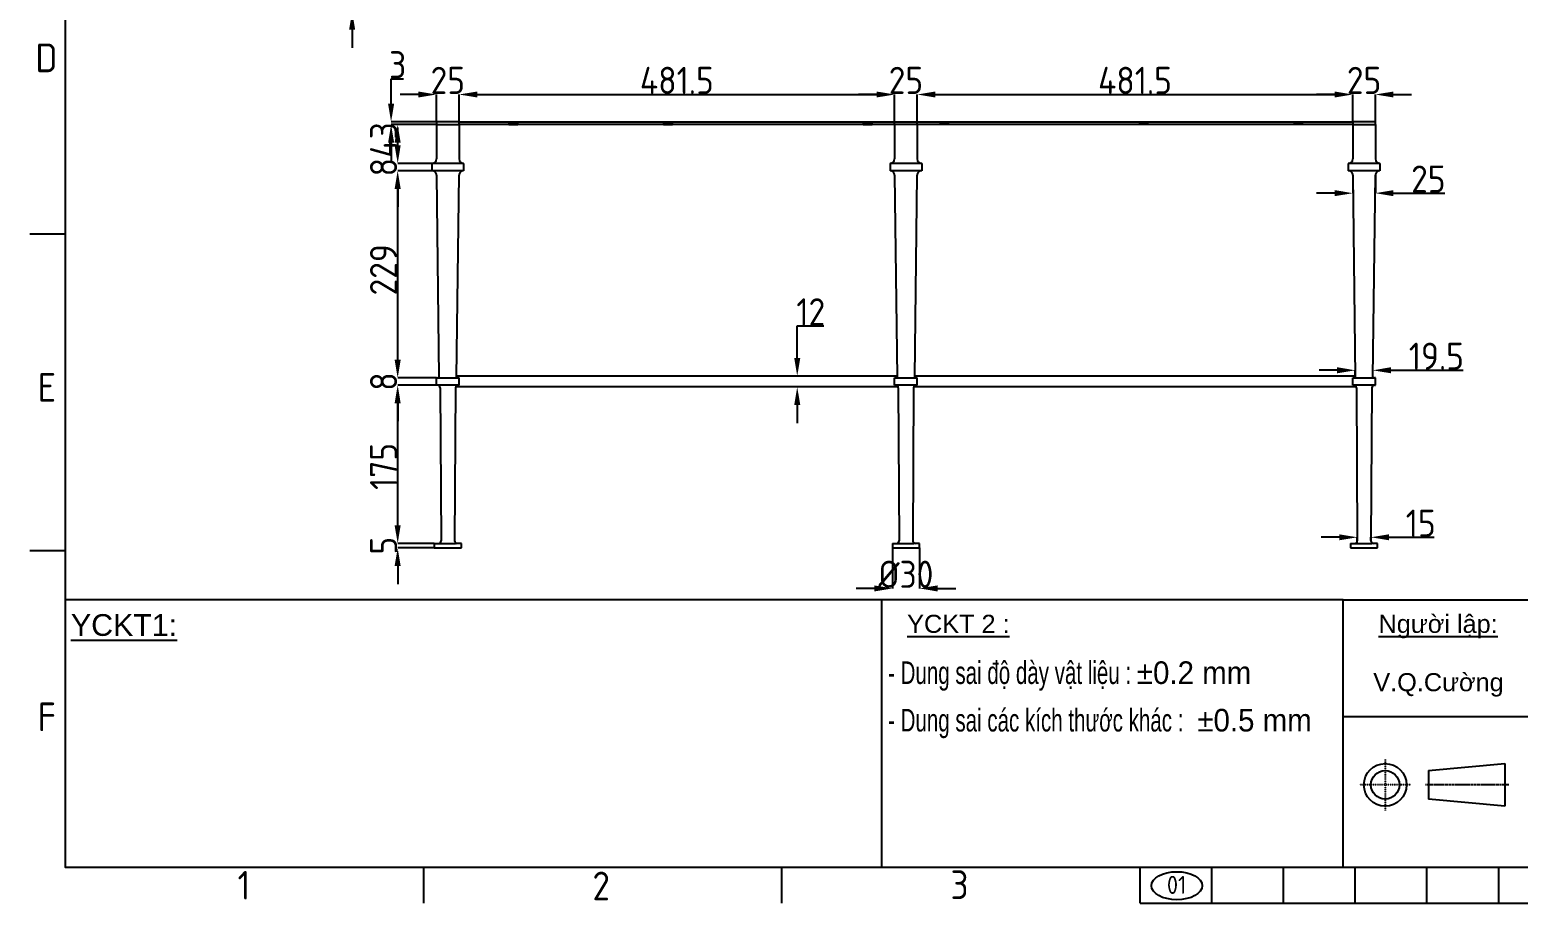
# Model space of a CAD drawing. Header units: millimetres. Extents: x -205945 to -46279, y 28253 to 108078.
# Drawn here: x -125992 to -124346, y 42568 to 43534 of the extents above; entities that cross this region are included whole.
import ezdxf

# ---------------------------------------------------------------- set-up
doc = ezdxf.new("R2010")
doc.units = ezdxf.units.MM
doc.header["$PDMODE"] = 2
for name, pattern in [('CENTER', [2, 1.25, -0.25, 0.25, -0.25]), ('CENTERX2', [4, 2.5, -0.5, 0.5, -0.5]), ('CONTPVMNIL', [0])]:
    doc.linetypes.add(name, pattern=pattern)
doc.layers.get('0').update_dxf_attribs({"linetype": 'CONTPVMNIL'})
doc.layers.get('DEFPOINTS').update_dxf_attribs({"color": 6})
for name, color, linetype in [('CENTER', 1, 'CENTERX2'), ('FRAME050', 6, 'Continuous'), ('MAIN', 7, 'Continuous')]:
    doc.layers.add(name, color=color, linetype=linetype)
doc.styles.add('ISOCP', font='isocp')
doc.styles.add('SLDTEXTSTYLE3', font='TXT', dxfattribs={"width": 0.65, "bigfont": 'bigfont'})
doc.styles.get("Standard").update_dxf_attribs({"font": 'isocp.shx'})
doc.dimstyles.new('Dim20$0', dxfattribs={"dimtxt": 20, "dimasz": 10, "dimexe": 0, "dimexo": 0, "dimgap": 0.6, "dimtad": 1, "dimtoh": 1, "dimdsep": 46, "dimtxsty": 'ISOCP', "dimcen": 0, "dimclrd": 3, "dimclre": 3, "dimclrt": 7, "dimadec": 3, "dimazin": 2, "dimtp": 0.05, "dimtm": 0.05, "dimtfac": 0.7, "dimtofl": 0, "dimtmove": 0, "dimatfit": 3, "dimfxl": 0, "dimtolj": 1, "dimarcsym": 0})

# ---------------------------------------------------------------- blocks, each defined once
blk = doc.blocks.new('*D43')
at = {"color": 3, "lineweight": -2, "ltscale": 50, "transparency": 16777216}
for p, q in [((-125635.3, 43598.8), (-125635.3, 43618.8)), ((-125023.1, 43578.8), (-125635.3, 43578.8)), ((-125023.1, 43553.8), (-125635.3, 43553.8)), ((-125635.3, 43533.8), (-125635.3, 43513.8))]:
    blk.add_line(p, q, dxfattribs=at)
at = {"color": 3, "ltscale": 50, "transparency": 16777216}
for points in [[(-125638.7, 43598.8), (-125632, 43598.8), (-125635.3, 43578.8)], [(-125638.7, 43533.8), (-125632, 43533.8), (-125635.3, 43553.8)]]:
    blk.add_solid(points, dxfattribs=at)
at = {"layer": 'DEFPOINTS', "color": 0, "ltscale": 50, "transparency": 16777216}
for p in [(-125023.1, 43578.8, 0), (-125635.3, 43553.8), (-125023.1, 43553.8, 0)]:
    blk.add_point(p, dxfattribs=at)
at = {"color": 7, "ltscale": 50, "transparency": 16777216, "insert": (-125650.9, 43566.3), "char_height": 30, "attachment_point": 5, "rotation": 90, "style": 'ISOCP'}
blk.add_mtext('\\A1;25', dxfattribs=at)
blk = doc.blocks.new('*D46')
at = {"color": 3, "lineweight": -2, "ltscale": 50, "transparency": 16777216}
for p, q in [((-124529.1, 43372.9), (-124529.1, 43353)), ((-124504.1, 43372.9), (-124504.1, 43353)), ((-124549.1, 43353), (-124569.1, 43353)), ((-124484.1, 43353), (-124427.5, 43353))]:
    blk.add_line(p, q, dxfattribs=at)
at = {"color": 3, "ltscale": 50, "transparency": 16777216}
for points in [[(-124549.1, 43356.4), (-124549.1, 43349.7), (-124529.1, 43353)], [(-124484.1, 43356.4), (-124484.1, 43349.7), (-124504.1, 43353)]]:
    blk.add_solid(points, dxfattribs=at)
at = {"layer": 'DEFPOINTS', "color": 0, "ltscale": 50, "transparency": 16777216}
for p in [(-124529.1, 43372.9), (-124504.1, 43372.9), (-124504.1, 43353)]:
    blk.add_point(p, dxfattribs=at)
at = {"color": 7, "ltscale": 50, "transparency": 16777216, "insert": (-124445.6, 43368.6), "char_height": 30, "attachment_point": 5, "style": 'ISOCP'}
blk.add_mtext('\\A1;25', dxfattribs=at)
blk = doc.blocks.new('*D47')
at = {"color": 3, "lineweight": -2, "ltscale": 50, "transparency": 16777216}
for p, q in [((-124546.4, 43157.2), (-124566.4, 43157.2)), ((-124526.4, 43151.8), (-124526.4, 43157.2)), ((-124506.9, 43151.8), (-124506.9, 43157.2)), ((-124486.9, 43157.2), (-124406.9, 43157.2))]:
    blk.add_line(p, q, dxfattribs=at)
at = {"color": 3, "ltscale": 50, "transparency": 16777216}
for points in [[(-124546.4, 43160.6), (-124546.4, 43153.9), (-124526.4, 43157.2)], [(-124486.9, 43160.6), (-124486.9, 43153.9), (-124506.9, 43157.2)]]:
    blk.add_solid(points, dxfattribs=at)
at = {"layer": 'DEFPOINTS', "color": 0, "ltscale": 50, "transparency": 16777216}
for p in [(-124526.4, 43151.8), (-124506.9, 43157.2), (-124506.9, 43151.8)]:
    blk.add_point(p, dxfattribs=at)
at = {"color": 7, "ltscale": 50, "transparency": 16777216, "insert": (-124436.7, 43172.8), "char_height": 30, "attachment_point": 5, "style": 'ISOCP'}
blk.add_mtext('\\A1;19.5', dxfattribs=at)
blk = doc.blocks.new('*D48')
at = {"color": 3, "lineweight": -2, "ltscale": 50, "transparency": 16777216}
for p, q in [((-124544.1, 42972.6), (-124564.1, 42972.6)), ((-124524.1, 42968.8), (-124524.1, 42972.6)), ((-124509.1, 42968.9), (-124509.1, 42972.6)), ((-124489.1, 42972.6), (-124439.3, 42972.6))]:
    blk.add_line(p, q, dxfattribs=at)
at = {"color": 3, "ltscale": 50, "transparency": 16777216}
for points in [[(-124544.1, 42975.9), (-124544.1, 42969.3), (-124524.1, 42972.6)], [(-124489.1, 42975.9), (-124489.1, 42969.3), (-124509.1, 42972.6)]]:
    blk.add_solid(points, dxfattribs=at)
at = {"layer": 'DEFPOINTS', "color": 0, "ltscale": 50, "transparency": 16777216}
for p in [(-124524.1, 42968.8), (-124509.1, 42972.6), (-124509.1, 42968.9)]:
    blk.add_point(p, dxfattribs=at)
at = {"color": 7, "ltscale": 50, "transparency": 16777216, "insert": (-124454, 42988.2), "char_height": 30, "attachment_point": 5, "style": 'ISOCP'}
blk.add_mtext('\\A1;15', dxfattribs=at)
blk = doc.blocks.new('*D49')
at = {"color": 3, "lineweight": -2, "ltscale": 50, "transparency": 16777216}
for p, q in [((-125562.1, 43462.1), (-125582.1, 43462.1)), ((-125542.1, 43431.8), (-125542.1, 43462.1)), ((-125517.1, 43431.8), (-125517.1, 43462.1)), ((-125497.1, 43462.1), (-125477.1, 43462.1))]:
    blk.add_line(p, q, dxfattribs=at)
at = {"color": 3, "ltscale": 50, "transparency": 16777216}
for points in [[(-125562.1, 43465.4), (-125562.1, 43458.8), (-125542.1, 43462.1)], [(-125497.1, 43465.4), (-125497.1, 43458.8), (-125517.1, 43462.1)]]:
    blk.add_solid(points, dxfattribs=at)
at = {"layer": 'DEFPOINTS', "color": 0, "ltscale": 50, "transparency": 16777216}
for p in [(-125517.1, 43462.1), (-125542.1, 43431.8), (-125517.1, 43431.8)]:
    blk.add_point(p, dxfattribs=at)
at = {"color": 7, "ltscale": 50, "transparency": 16777216, "insert": (-125529.6, 43477.7), "char_height": 30, "attachment_point": 5, "style": 'ISOCP'}
blk.add_mtext('\\A1;25', dxfattribs=at)
blk = doc.blocks.new('*D50')
at = {"color": 3, "lineweight": -2, "ltscale": 50, "transparency": 16777216}
for p, q in [((-125585, 42985.8), (-125585, 43005.8)), ((-125544.6, 42965.8), (-125585, 42965.8)), ((-125544.6, 42960.8), (-125585, 42960.8)), ((-125585, 42940.8), (-125585, 42920.8))]:
    blk.add_line(p, q, dxfattribs=at)
at = {"color": 3, "ltscale": 50, "transparency": 16777216}
for points in [[(-125588.4, 42985.8), (-125581.7, 42985.8), (-125585, 42965.8)], [(-125588.4, 42940.8), (-125581.7, 42940.8), (-125585, 42960.8)]]:
    blk.add_solid(points, dxfattribs=at)
at = {"layer": 'DEFPOINTS', "color": 0, "ltscale": 50, "transparency": 16777216}
for p in [(-125544.6, 42965.8), (-125585, 42960.8), (-125544.6, 42960.8)]:
    blk.add_point(p, dxfattribs=at)
at = {"color": 7, "ltscale": 50, "transparency": 16777216, "insert": (-125600.6, 42963.3), "char_height": 30, "attachment_point": 5, "rotation": 90, "style": 'ISOCP'}
blk.add_mtext('\\A1;5', dxfattribs=at)
blk = doc.blocks.new('*D51')
at = {"color": 3, "lineweight": -2, "ltscale": 50, "transparency": 16777216}
for p, q in [((-125541.1, 43140.8), (-125585, 43140.8)), ((-125585, 42985.8), (-125585, 43120.8)), ((-125544.6, 42965.8), (-125585, 42965.8))]:
    blk.add_line(p, q, dxfattribs=at)
at = {"color": 3, "ltscale": 50, "transparency": 16777216}
for points in [[(-125588.4, 43120.8), (-125581.7, 43120.8), (-125585, 43140.8)], [(-125588.4, 42985.8), (-125581.7, 42985.8), (-125585, 42965.8)]]:
    blk.add_solid(points, dxfattribs=at)
at = {"layer": 'DEFPOINTS', "color": 0, "ltscale": 50, "transparency": 16777216}
for p in [(-125585, 43140.8), (-125541.1, 43140.8), (-125544.6, 42965.8)]:
    blk.add_point(p, dxfattribs=at)
at = {"color": 7, "ltscale": 50, "transparency": 16777216, "insert": (-125600.6, 43050.9), "char_height": 30, "attachment_point": 5, "rotation": 90, "style": 'ISOCP'}
blk.add_mtext('\\A1;175', dxfattribs=at)
blk = doc.blocks.new('*D52')
at = {"color": 3, "lineweight": -2, "ltscale": 50, "transparency": 16777216}
for p, q in [((-125585, 43168.8), (-125585, 43188.8)), ((-125542.1, 43148.8), (-125585, 43148.8)), ((-125542.1, 43140.8), (-125585, 43140.8)), ((-125585, 43120.8), (-125585, 43100.8))]:
    blk.add_line(p, q, dxfattribs=at)
at = {"color": 3, "ltscale": 50, "transparency": 16777216}
for points in [[(-125588.4, 43168.8), (-125581.7, 43168.8), (-125585, 43148.8)], [(-125588.4, 43120.8), (-125581.7, 43120.8), (-125585, 43140.8)]]:
    blk.add_solid(points, dxfattribs=at)
at = {"layer": 'DEFPOINTS', "color": 0, "ltscale": 50, "transparency": 16777216}
for p in [(-125585, 43148.8), (-125542.1, 43148.8), (-125542.1, 43140.8)]:
    blk.add_point(p, dxfattribs=at)
at = {"color": 7, "ltscale": 50, "transparency": 16777216, "insert": (-125600.6, 43144.8), "char_height": 30, "attachment_point": 5, "rotation": 90, "style": 'ISOCP'}
blk.add_mtext('\\A1;8', dxfattribs=at)
blk = doc.blocks.new('*D53')
at = {"color": 3, "lineweight": -2, "ltscale": 50, "transparency": 16777216}
for p, q in [((-125546.9, 43377.8), (-125585, 43377.8)), ((-125585, 43168.8), (-125585, 43357.8)), ((-125542.1, 43148.8), (-125585, 43148.8))]:
    blk.add_line(p, q, dxfattribs=at)
at = {"color": 3, "ltscale": 50, "transparency": 16777216}
for points in [[(-125588.4, 43357.8), (-125581.7, 43357.8), (-125585, 43377.8)], [(-125588.4, 43168.8), (-125581.7, 43168.8), (-125585, 43148.8)]]:
    blk.add_solid(points, dxfattribs=at)
at = {"layer": 'DEFPOINTS', "color": 0, "ltscale": 50, "transparency": 16777216}
for p in [(-125585, 43377.8), (-125546.9, 43377.8), (-125542.1, 43148.8)]:
    blk.add_point(p, dxfattribs=at)
at = {"color": 7, "ltscale": 50, "transparency": 16777216, "insert": (-125600.6, 43268.3), "char_height": 30, "attachment_point": 5, "rotation": 90, "style": 'ISOCP'}
blk.add_mtext('\\A1;229', dxfattribs=at)
blk = doc.blocks.new('*D54')
at = {"color": 3, "lineweight": -2, "ltscale": 50, "transparency": 16777216}
for p, q in [((-125585, 43405.8), (-125585, 43425.8)), ((-125547.2, 43385.8), (-125585, 43385.8)), ((-125547.1, 43377.8), (-125585, 43377.8)), ((-125585, 43357.8), (-125585, 43337.8))]:
    blk.add_line(p, q, dxfattribs=at)
at = {"color": 3, "ltscale": 50, "transparency": 16777216}
for points in [[(-125588.4, 43405.8), (-125581.7, 43405.8), (-125585, 43385.8)], [(-125588.4, 43357.8), (-125581.7, 43357.8), (-125585, 43377.8)]]:
    blk.add_solid(points, dxfattribs=at)
at = {"layer": 'DEFPOINTS', "color": 0, "ltscale": 50, "transparency": 16777216}
for p in [(-125585, 43377.8), (-125547.2, 43385.8), (-125547.1, 43377.8)]:
    blk.add_point(p, dxfattribs=at)
at = {"color": 7, "ltscale": 50, "transparency": 16777216, "insert": (-125600.6, 43381.8), "char_height": 30, "attachment_point": 5, "rotation": 90, "style": 'ISOCP'}
blk.add_mtext('\\A1;8', dxfattribs=at)
blk = doc.blocks.new('*D55')
at = {"color": 3, "lineweight": -2, "ltscale": 50, "transparency": 16777216}
for p, q in [((-125542.1, 43428.8), (-125585, 43428.8)), ((-125585, 43405.8), (-125585, 43408.8)), ((-125547.2, 43385.8), (-125585, 43385.8))]:
    blk.add_line(p, q, dxfattribs=at)
at = {"color": 3, "ltscale": 50, "transparency": 16777216}
for points in [[(-125588.4, 43408.8), (-125581.7, 43408.8), (-125585, 43428.8)], [(-125588.4, 43405.8), (-125581.7, 43405.8), (-125585, 43385.8)]]:
    blk.add_solid(points, dxfattribs=at)
at = {"layer": 'DEFPOINTS', "color": 0, "ltscale": 50, "transparency": 16777216}
for p in [(-125585, 43428.8), (-125542.1, 43428.8), (-125547.2, 43385.8)]:
    blk.add_point(p, dxfattribs=at)
at = {"color": 7, "ltscale": 50, "transparency": 16777216, "insert": (-125600.6, 43411.9), "char_height": 30, "attachment_point": 5, "rotation": 90, "style": 'ISOCP'}
blk.add_mtext('\\A1;43', dxfattribs=at)
blk = doc.blocks.new('*D56')
at = {"color": 3, "lineweight": -2, "ltscale": 50, "transparency": 16777216}
for p, q in [((-125592.3, 43451.8), (-125592.3, 43479.4)), ((-125592.3, 43479.4), (-125578.4, 43479.4)), ((-125542.1, 43431.8), (-125592.3, 43431.8)), ((-125542.1, 43428.8), (-125592.3, 43428.8)), ((-125592.3, 43408.8), (-125592.3, 43388.8))]:
    blk.add_line(p, q, dxfattribs=at)
at = {"color": 3, "ltscale": 50, "transparency": 16777216}
for points in [[(-125595.6, 43451.8), (-125588.9, 43451.8), (-125592.3, 43431.8)], [(-125595.6, 43408.8), (-125588.9, 43408.8), (-125592.3, 43428.8)]]:
    blk.add_solid(points, dxfattribs=at)
at = {"layer": 'DEFPOINTS', "color": 0, "ltscale": 50, "transparency": 16777216}
for p in [(-125592.3, 43428.8), (-125542.1, 43431.8), (-125542.1, 43428.8)]:
    blk.add_point(p, dxfattribs=at)
at = {"color": 7, "ltscale": 50, "transparency": 16777216, "insert": (-125585, 43495), "char_height": 30, "attachment_point": 5, "style": 'ISOCP'}
blk.add_mtext('\\A1;3', dxfattribs=at)
blk = doc.blocks.new('*D57')
at = {"color": 3, "lineweight": -2, "ltscale": 50, "transparency": 16777216}
for p, q in [((-125517.1, 43431.8), (-125517.1, 43462.1)), ((-125497.1, 43462.1), (-125055.6, 43462.1)), ((-125035.6, 43431.8), (-125035.6, 43462.1))]:
    blk.add_line(p, q, dxfattribs=at)
at = {"color": 3, "ltscale": 50, "transparency": 16777216}
for points in [[(-125497.1, 43465.4), (-125497.1, 43458.8), (-125517.1, 43462.1)], [(-125055.6, 43465.4), (-125055.6, 43458.8), (-125035.6, 43462.1)]]:
    blk.add_solid(points, dxfattribs=at)
at = {"layer": 'DEFPOINTS', "color": 0, "ltscale": 50, "transparency": 16777216}
for p in [(-125035.6, 43462.1), (-125517.1, 43431.8), (-125035.6, 43431.8)]:
    blk.add_point(p, dxfattribs=at)
at = {"color": 7, "ltscale": 50, "transparency": 16777216, "insert": (-125276.4, 43477.7), "char_height": 30, "attachment_point": 5, "style": 'ISOCP'}
blk.add_mtext('\\A1;481.5', dxfattribs=at)
blk = doc.blocks.new('*D58')
at = {"color": 3, "lineweight": -2, "ltscale": 50, "transparency": 16777216}
for p, q in [((-125010.6, 43430.3), (-125010.6, 43462.1)), ((-124990.6, 43462.1), (-124549.1, 43462.1)), ((-124529.1, 43431.8), (-124529.1, 43462.1))]:
    blk.add_line(p, q, dxfattribs=at)
at = {"color": 3, "ltscale": 50, "transparency": 16777216}
for points in [[(-124990.6, 43465.4), (-124990.6, 43458.8), (-125010.6, 43462.1)], [(-124549.1, 43465.4), (-124549.1, 43458.8), (-124529.1, 43462.1)]]:
    blk.add_solid(points, dxfattribs=at)
at = {"layer": 'DEFPOINTS', "color": 0, "ltscale": 50, "transparency": 16777216}
for p in [(-124529.1, 43462.1), (-125010.6, 43430.3), (-124529.1, 43431.8)]:
    blk.add_point(p, dxfattribs=at)
at = {"color": 7, "ltscale": 50, "transparency": 16777216, "insert": (-124769.9, 43477.7), "char_height": 30, "attachment_point": 5, "style": 'ISOCP'}
blk.add_mtext('\\A1;481.5', dxfattribs=at)
blk = doc.blocks.new('*D59')
at = {"color": 3, "lineweight": -2, "ltscale": 50, "transparency": 16777216}
for p, q in [((-125055.6, 43462.1), (-125075.6, 43462.1)), ((-124990.6, 43462.1), (-124970.6, 43462.1))]:
    blk.add_line(p, q, dxfattribs=at)
at = {"color": 3, "ltscale": 50, "transparency": 16777216}
for points in [[(-125055.6, 43465.4), (-125055.6, 43458.8), (-125035.6, 43462.1)], [(-124990.6, 43465.4), (-124990.6, 43458.8), (-125010.6, 43462.1)]]:
    blk.add_solid(points, dxfattribs=at)
at = {"layer": 'DEFPOINTS', "color": 0, "ltscale": 50, "transparency": 16777216}
for p in [(-125035.6, 43462.1), (-125010.6, 43462.1), (-125010.6, 43462.1)]:
    blk.add_point(p, dxfattribs=at)
at = {"color": 7, "ltscale": 50, "transparency": 16777216, "insert": (-125023.1, 43477.7), "char_height": 30, "attachment_point": 5, "style": 'ISOCP'}
blk.add_mtext('\\A1;25', dxfattribs=at)
blk = doc.blocks.new('*D60')
at = {"color": 3, "lineweight": -2, "ltscale": 50, "transparency": 16777216}
for p, q in [((-124549.1, 43462.1), (-124569.1, 43462.1)), ((-124529.1, 43431.8), (-124529.1, 43462.1)), ((-124504.1, 43431.8), (-124504.1, 43462.1)), ((-124484.1, 43462.1), (-124464.1, 43462.1))]:
    blk.add_line(p, q, dxfattribs=at)
at = {"color": 3, "ltscale": 50, "transparency": 16777216}
for points in [[(-124549.1, 43465.4), (-124549.1, 43458.8), (-124529.1, 43462.1)], [(-124484.1, 43465.4), (-124484.1, 43458.8), (-124504.1, 43462.1)]]:
    blk.add_solid(points, dxfattribs=at)
at = {"layer": 'DEFPOINTS', "color": 0, "ltscale": 50, "transparency": 16777216}
for p in [(-124529.1, 43462.1), (-124529.1, 43431.8), (-124504.1, 43431.8)]:
    blk.add_point(p, dxfattribs=at)
at = {"color": 7, "ltscale": 50, "transparency": 16777216, "insert": (-124516.6, 43477.7), "char_height": 30, "attachment_point": 5, "style": 'ISOCP'}
blk.add_mtext('\\A1;25', dxfattribs=at)
blk = doc.blocks.new('*D61')
at = {"color": 3, "lineweight": -2, "ltscale": 50, "transparency": 16777216}
for p, q in [((-125038.1, 42960.8), (-125038.1, 42916.1)), ((-125008.1, 42960.8), (-125008.1, 42916.1)), ((-125058.1, 42916.1), (-125078.1, 42916.1)), ((-124988.1, 42916.1), (-124968.1, 42916.1))]:
    blk.add_line(p, q, dxfattribs=at)
at = {"color": 3, "ltscale": 50, "transparency": 16777216}
for points in [[(-125058.1, 42919.4), (-125058.1, 42912.7), (-125038.1, 42916.1)], [(-124988.1, 42919.4), (-124988.1, 42912.7), (-125008.1, 42916.1)]]:
    blk.add_solid(points, dxfattribs=at)
at = {"layer": 'DEFPOINTS', "color": 0, "ltscale": 50, "transparency": 16777216}
for p in [(-125038.1, 42960.8), (-125008.1, 42960.8), (-125008.1, 42916.1)]:
    blk.add_point(p, dxfattribs=at)
at = {"color": 7, "ltscale": 50, "transparency": 16777216, "insert": (-125023.1, 42931.7), "char_height": 30, "attachment_point": 5, "style": 'ISOCP'}
blk.add_mtext('\\A1;%%C30', dxfattribs=at)
blk = doc.blocks.new('*D62')
at = {"color": 3, "lineweight": -2, "ltscale": 50, "transparency": 16777216}
for p, q in [((-125143.3, 43170.8), (-125143.3, 43206.2)), ((-125143.3, 43206.2), (-125113.9, 43206.2)), ((-125032.8, 43150.8), (-125143.3, 43150.8)), ((-125031.8, 43138.8), (-125143.3, 43138.8)), ((-125143.3, 43118.8), (-125143.3, 43098.8))]:
    blk.add_line(p, q, dxfattribs=at)
at = {"color": 3, "ltscale": 50, "transparency": 16777216}
for points in [[(-125146.6, 43170.8), (-125139.9, 43170.8), (-125143.3, 43150.8)], [(-125146.6, 43118.8), (-125139.9, 43118.8), (-125143.3, 43138.8)]]:
    blk.add_solid(points, dxfattribs=at)
at = {"layer": 'DEFPOINTS', "color": 0, "ltscale": 50, "transparency": 16777216}
for p in [(-125032.8, 43150.8), (-125143.3, 43138.8), (-125031.8, 43138.8)]:
    blk.add_point(p, dxfattribs=at)
at = {"color": 7, "ltscale": 50, "transparency": 16777216, "insert": (-125128.3, 43221.8), "char_height": 30, "attachment_point": 5, "style": 'ISOCP'}
blk.add_mtext('\\A1;12', dxfattribs=at)
blk = doc.blocks.new('ẢERHAEEH')
at = {"layer": 'FRAME050'}
for p, q in [((-300.96, 73.96), (-304.92, 73.96)), ((-300.96, 38.96), (-304.92, 38.96)), ((-261.36, 0), (-261.36, 3.96)), ((-221.76, 0), (-221.76, 3.96)), ((-182.16, 0), (-182.16, 3.96)), ((-174.24, 0), (-174.24, 3.96)), ((-166.32, 0), (-166.32, 3.96)), ((-158.4, 0), (-158.4, 3.96)), ((-150.48, 0), (-150.48, 3.96)), ((-142.56, 3.96), (-142.56, 0)), ((-182.16, 0), (-102.96, 0))]:
    blk.add_line(p, q, dxfattribs=at)
at = {"layer": 'MAIN', "color": 7, "linetype": 'Continuous'}
blk.add_lwpolyline([(-300.96, 213.96), (-3.96, 213.96), (-3.96, 3.96), (-300.96, 3.96)], close=True, dxfattribs=at)
at = {"layer": 'FRAME050', "style": 'ISOCP'}
for s, p in [('D', (-304.3, 91.87)), ('E', (-304.05, 55.44)), ('F', (-304.05, 19.01)), ('1', (-281.95, 0.4)), ('2', (-242.72, 0.32)), ('3', (-203.13, 0.46))]:
    blk.add_text(s, height=3.17, dxfattribs=at).set_placement(p)

msp = doc.modelspace()

# ---------------------------------------------------------------- linework, layer by layer
at = {"ltscale": 50}
for p, q in [((-125542.105, 43428.806), (-125542.105, 43390.806)), ((-125517.105, 43431.806), (-124529.105, 43431.806)), ((-125517.105, 43428.806), (-125517.105, 43390.806)), ((-124529.105, 43428.806), (-125517.105, 43428.806)), ((-125462.119, 43429.806, 0), (-125459.619, 43431.806, 0)), ((-125452.119, 43429.806, 0), (-125454.089, 43431.806, 0)), ((-125291.066, 43429.806, 0), (-125288.566, 43431.806, 0)), ((-125281.066, 43429.806, 0), (-125283.036, 43431.806, 0)), ((-125070.416, 43429.806), (-125067.916, 43431.806)), ((-125060.416, 43429.806), (-125062.386, 43431.806, 0)), ((-125035.605, 43428.806), (-125035.605, 43431.806)), ((-125035.605, 43428.806), (-125035.605, 43390.806)), ((-125010.605, 43428.806), (-125010.605, 43431.806)), ((-125010.605, 43428.806), (-125010.605, 43390.806)), ((-124985.793, 43429.806), (-124983.823, 43431.806, 0)), ((-124975.793, 43429.806), (-124978.293, 43431.806)), ((-124765.143, 43429.806, 0), (-124763.173, 43431.806, 0)), ((-124755.143, 43429.806, 0), (-124757.643, 43431.806, 0)), ((-124594.263, 43429.806, 0), (-124592.293, 43431.806, 0)), ((-124584.263, 43429.806, 0), (-124586.763, 43431.806, 0)), ((-124529.105, 43428.806), (-124529.105, 43390.806)), ((-124504.105, 43428.806), (-124504.105, 43390.806)), ((-125512.191, 43385.806), (-125547.191, 43385.806)), ((-125547.105, 43385.806), (-125547.105, 43377.806)), ((-125512.105, 43377.806), (-125547.105, 43377.806)), ((-125512.105, 43377.806), (-125512.191, 43377.806)), ((-125512.105, 43385.806), (-125512.105, 43377.806)), ((-125512.105, 43385.806), (-125512.105, 43385.806)), ((-125005.691, 43385.806), (-125040.691, 43385.806)), ((-125040.605, 43385.806), (-125040.605, 43377.806)), ((-125005.605, 43377.806), (-125040.605, 43377.806)), ((-125005.605, 43377.806), (-125005.691, 43377.806)), ((-125005.605, 43385.806), (-125005.605, 43377.806)), ((-125005.605, 43385.806), (-125005.605, 43385.806)), ((-124499.191, 43385.806), (-124534.191, 43385.806)), ((-124534.105, 43385.806), (-124534.105, 43377.806)), ((-124499.105, 43377.806), (-124534.105, 43377.806)), ((-124499.105, 43377.806), (-124499.191, 43377.806)), ((-124499.105, 43385.806), (-124499.105, 43377.806)), ((-124499.105, 43385.806), (-124499.105, 43385.806)), ((-125542.105, 43372.893), (-125539.33, 43149.818)), ((-125519.879, 43149.818), (-125517.105, 43372.893)), ((-125035.605, 43372.893), (-125032.83, 43149.818)), ((-125013.379, 43149.818), (-125010.605, 43372.893)), ((-124529.105, 43372.893), (-124526.33, 43149.818)), ((-124506.879, 43149.818), (-124504.105, 43372.893)), ((-125542.105, 43148.806), (-125518.879, 43148.806)), ((-125542.105, 43140.806), (-125542.105, 43148.806)), ((-125032.842, 43150.806), (-125519.867, 43150.806)), ((-125518.879, 43148.806), (-125518.049, 43148.806)), ((-125517.105, 43148.806), (-125518.049, 43148.806)), ((-125517.105, 43140.806), (-125517.105, 43148.806)), ((-125035.605, 43148.806), (-125012.379, 43148.806)), ((-125035.605, 43140.806), (-125035.605, 43148.806)), ((-124526.342, 43150.806), (-125013.367, 43150.806)), ((-125012.379, 43148.806), (-125011.549, 43148.806)), ((-125010.605, 43148.806), (-125011.549, 43148.806)), ((-125010.605, 43140.806), (-125010.605, 43148.806)), ((-124529.105, 43148.806), (-124505.879, 43148.806)), ((-124529.105, 43140.806), (-124529.105, 43148.806)), ((-124505.879, 43148.806), (-124505.049, 43148.806)), ((-124504.105, 43148.806), (-124505.049, 43148.806)), ((-124504.105, 43140.806), (-124504.105, 43148.806)), ((-125517.105, 43140.806), (-125542.105, 43140.806)), ((-125538.109, 43137.858), (-125537.105, 42968.806)), ((-125521.101, 43137.858), (-125522.105, 42968.806)), ((-125031.78, 43138.806), (-125520.929, 43138.806)), ((-125518.101, 43140.806), (-125517.105, 43140.806)), ((-125010.605, 43140.806), (-125035.605, 43140.806)), ((-125031.609, 43137.858), (-125030.605, 42968.806)), ((-125014.601, 43137.858), (-125015.605, 42968.806)), ((-124525.28, 43138.806), (-125014.429, 43138.806)), ((-125011.601, 43140.806), (-125010.605, 43140.806)), ((-124504.105, 43140.806), (-124529.105, 43140.806)), ((-124525.109, 43137.858), (-124524.105, 42968.806)), ((-124508.101, 43137.858), (-124509.105, 42968.806)), ((-124505.101, 43140.806), (-124504.105, 43140.806)), ((-125544.605, 42965.806), (-125544.605, 42960.806)), ((-125544.605, 42965.806), (-125521.051, 42965.806)), ((-125514.605, 42965.806), (-125521.051, 42965.806)), ((-125514.605, 42960.806), (-125514.605, 42965.806)), ((-125038.105, 42965.806), (-125038.105, 42960.806)), ((-125038.105, 42965.806), (-125014.551, 42965.806)), ((-125008.105, 42965.806), (-125014.551, 42965.806)), ((-125008.105, 42960.806), (-125008.105, 42965.806)), ((-124531.605, 42965.806), (-124531.605, 42960.806)), ((-124531.605, 42965.806), (-124508.051, 42965.806)), ((-124501.605, 42965.806), (-124508.051, 42965.806)), ((-124501.605, 42960.806), (-124501.605, 42965.806)), ((-125544.605, 42960.806), (-125514.605, 42960.806)), ((-125038.105, 42960.806), (-125008.105, 42960.806)), ((-124531.605, 42960.806), (-124501.605, 42960.806))]:
    msp.add_line(p, q, dxfattribs=at)
for p, q in [((-124539.795, 42903.591, 0), (-125952.147, 42903.591, 0)), ((-125050.27, 42903.591, 0), (-125050.27, 42607.661, 0)), ((-124539.795, 42774.564, 0), (-123898.235, 42774.564, 0))]:
    msp.add_line(p, q)
for points in [[(-125542.105, 43428.806), (-125517.105, 43428.806), (-125517.105, 43431.806), (-125542.105, 43431.806)], [(-125070.416, 43428.806), (-125060.416, 43428.806), (-125060.416, 43429.806), (-125070.416, 43429.806)], [(-124975.793, 43428.806), (-124985.793, 43428.806), (-124985.793, 43429.806), (-124975.793, 43429.806)], [(-124529.105, 43428.806), (-124504.105, 43428.806), (-124504.105, 43431.806), (-124529.105, 43431.806)]]:
    msp.add_lwpolyline(points, close=True, dxfattribs=at)
at = {"ltscale": 50, "elevation": 0}
for points in [[(-125462.119, 43428.806), (-125452.119, 43428.806), (-125452.119, 43429.806), (-125462.119, 43429.806)], [(-125291.066, 43428.806), (-125281.066, 43428.806), (-125281.066, 43429.806), (-125291.066, 43429.806)], [(-124755.143, 43428.806), (-124765.143, 43428.806), (-124765.143, 43429.806), (-124755.143, 43429.806)], [(-124584.263, 43428.806), (-124594.263, 43428.806), (-124594.263, 43429.806), (-124584.263, 43429.806)]]:
    msp.add_lwpolyline(points, close=True, dxfattribs=at)
at = {"ltscale": 50}
for centre, radius, start, end in [((-125547.105, 43390.806), 5, 270, 0), ((-125546.958, 43372.952), 4.854, 359.301589, 90.707138), ((-125512.105, 43390.806), 5, 180, 270), ((-125512.251, 43372.952), 4.854, 89.292862, 180.698411), ((-125040.605, 43390.806), 5, 270, 0), ((-125040.458, 43372.952), 4.854, 359.301589, 90.707138), ((-125005.605, 43390.806), 5, 180, 270), ((-125005.751, 43372.952), 4.854, 89.292862, 180.698411), ((-124534.105, 43390.806), 5, 270, 0), ((-124533.958, 43372.952), 4.854, 359.301589, 90.707138), ((-124499.105, 43390.806), 5, 180, 270), ((-124499.251, 43372.952), 4.854, 89.292862, 180.698411), ((-125540.33, 43149.806), 1, 270, 0.712638), ((-125518.879, 43149.806), 1, 179.287362, 270), ((-125033.83, 43149.806), 1, 270, 0.712638), ((-125012.379, 43149.806), 1, 179.287362, 270), ((-124527.33, 43149.806), 1, 270, 0.712638), ((-124505.879, 43149.806), 1, 179.287362, 270), ((-125541.108, 43137.806), 3, 1, 90), ((-125518.101, 43137.806), 3, 90, 179), ((-125034.608, 43137.806), 3, 1, 90), ((-125011.601, 43137.806), 3, 90, 179), ((-124528.108, 43137.806), 3, 1, 90), ((-124505.101, 43137.806), 3, 90, 179), ((-125540.104, 42968.753), 3, 270, 1), ((-125519.105, 42968.806), 3, 179, 270), ((-125033.604, 42968.753), 3, 270, 1), ((-125012.605, 42968.806), 3, 179, 270), ((-124527.104, 42968.753), 3, 270, 1), ((-124506.105, 42968.806), 3, 179, 270)]:
    msp.add_arc(centre, radius, start, end, dxfattribs=at)
at = {"color": 1}
msp.add_ellipse((-124723.62, 42587.402, 0), major_axis=(-28.105, 0), ratio=0.55171628, dxfattribs=at)
at = {"layer": 'CENTER', "color": 1, "linetype": 'CENTER', "ltscale": 0.05}
for p, q in [((-124493.288, 42727.452, 0), (-124493.288, 42670.407, 0)), ((-124464.765, 42698.929, 0), (-124521.81, 42698.929, 0))]:
    msp.add_line(p, q, dxfattribs=at)
at = {"layer": 'CENTER'}
msp.add_line((-124356.55, 42698.929, 0), (-124448.983, 42698.929, 0), dxfattribs=at)
at = {"layer": 'MAIN'}
for p, q in [((-124539.795, 42903.591, 0), (-122982.147, 42903.591, 0)), ((-124539.795, 42774.564, 0), (-124539.795, 42903.591, 0)), ((-124539.795, 42607.661, 0), (-124539.795, 42774.564, 0)), ((-124445.339, 42714.611, 0), (-124361.06, 42722.452, 0)), ((-124361.06, 42722.452, 0), (-124361.06, 42675.407, 0)), ((-124445.339, 42714.611, 0), (-124445.339, 42683.248, 0)), ((-124361.06, 42675.407, 0), (-124445.339, 42683.248, 0))]:
    msp.add_line(p, q, dxfattribs=at)
for radius in [23.522, 15.682]:
    msp.add_circle((-124493.288, 42698.929, 0), radius, dxfattribs=at)

# ---------------------------------------------------------------- block references
at = {"xscale": 10, "yscale": 10, "zscale": 10}
msp.add_blockref('ẢERHAEEH', (-122942.547, 42568.061, 0), dxfattribs=at)

# ---------------------------------------------------------------- texts
at = {"insert": (-125946.244, 42887.63, 0), "char_height": 24, "width": 28.97216, "attachment_point": 1}
msp.add_mtext('{\\fArial|b0|i0|c0|p34;\\LYCKT1:}', dxfattribs=at)
at = {"color": 0, "attachment_point": 1, "style": 'SLDTEXTSTYLE3'}
for s, insert, char_height, width in [('{\\fArial|b0|i0|c0|p34;\\W1;\\L\\C256;YCKT 2 :}', (-125021.807, 42886.919, 0), 20, 138.94161), ('{\\fArial|b0|i0|c0|p34;\\W1;\\L\\C256;Người lập:}', (-124500.629, 42886.919, 0), 20, 138.94161), ('{\\fArial|b0|i0|c0|p34; - Dung sai độ dày vật liệu : \\W0.933;%%P0.2 mm}', (-125049.176, 42835.442, 0), 25, 805.87067), ('{\\fArial|b0|i0|c0|p34;\\W1;\\C256;V.Q.Cường}', (-124506.424, 42822.406, 0), 20, 138.94161), ('{\\fArial|b0|i0|c0|p34; - Dung sai các kích thước khác : \\W0.933; %%P0.5 mm}', (-125049.176, 42782.907, 0), 25, 805.87067)]:
    msp.add_mtext(s, dxfattribs=dict(at, insert=insert, char_height=char_height, width=width))
at = {"color": 7, "insert": (-124734.581, 42598.343, 0), "char_height": 20, "width": 24.50884, "attachment_point": 1}
msp.add_mtext('01', dxfattribs=at)

# ---------------------------------------------------------------- dimensions: what is measured, and where the dimension line sits
at = {"ltscale": 50}
for base, p1, p2, picture, middle in [((-125635.327, 43553.848), (-125023.105, 43578.848, 0), (-125023.105, 43553.848, 0), '*D43', (-125635.327, 43566.348)), ((-125592.264, 43428.806), (-125542.105, 43431.806), (-125542.105, 43428.806), '*D56', (-125585.042, 43479.427)), ((-125585.042, 43428.806), (-125547.191, 43385.806), (-125542.105, 43428.806), '*D55', (-125585.042, 43411.919)), ((-125585.042, 43377.806), (-125547.191, 43385.806), (-125547.105, 43377.806), '*D54', (-125585.042, 43381.806)), ((-125585.042, 43377.806), (-125542.105, 43148.806), (-125546.898, 43377.806), '*D53', (-125585.042, 43268.292)), ((-125143.269, 43138.806), (-125032.842, 43150.806), (-125031.78, 43138.806), '*D62', (-125128.268, 43206.207)), ((-125585.042, 43148.806), (-125542.105, 43140.806), (-125542.105, 43148.806), '*D52', (-125585.042, 43144.806)), ((-125585.042, 43140.806), (-125544.605, 42965.806), (-125541.108, 43140.806), '*D51', (-125585.042, 43050.92)), ((-125585.042, 42960.806), (-125544.605, 42965.806), (-125544.605, 42960.806), '*D50', (-125585.042, 42963.306))]:
    dim = msp.add_linear_dim(base=base, p1=p1, p2=p2, angle=90, dimstyle='Dim20$0', override={"dimtxt": 30, "dimasz": 20, "dimtad": 3}, dxfattribs=at)
    dim.commit()
    dim.dimension.update_dxf_attribs({"geometry": picture, "text_midpoint": middle, "dimtype": 160})
for base, p1, p2, picture, middle in [((-125517.105, 43462.097), (-125542.105, 43431.806), (-125517.105, 43431.806), '*D49', (-125529.605, 43462.097)), ((-125035.605, 43462.097), (-125517.105, 43431.806), (-125035.605, 43431.806), '*D57', (-125276.355, 43462.097)), ((-125010.605, 43462.097), (-125035.605, 43462.097), (-125010.605, 43462.097), '*D59', (-125023.105, 43462.097)), ((-124529.105, 43462.097), (-125010.605, 43430.306), (-124529.105, 43431.806), '*D58', (-124769.855, 43462.097)), ((-124529.105, 43462.097), (-124504.105, 43431.806), (-124529.105, 43431.806), '*D60', (-124516.605, 43462.097)), ((-124504.105, 43353.027), (-124529.105, 43372.893), (-124504.105, 43372.893), '*D46', (-124445.602, 43353.027)), ((-124506.855, 43157.224), (-124526.355, 43151.806), (-124506.855, 43151.806), '*D47', (-124436.681, 43157.224)), ((-124509.104, 42972.608), (-124524.105, 42968.806), (-124509.104, 42968.858), '*D48', (-124453.983, 42972.608))]:
    dim = msp.add_linear_dim(base=base, p1=p1, p2=p2, dimstyle='Dim20$0', override={"dimtxt": 30, "dimasz": 20, "dimtad": 3}, dxfattribs=at)
    dim.commit()
    dim.dimension.update_dxf_attribs({"geometry": picture, "text_midpoint": middle, "dimtype": 160})
dim = msp.add_linear_dim(base=(-125008.105, 42916.063), p1=(-125038.105, 42960.806), p2=(-125008.105, 42960.806), text='%%C<>', dimstyle='Dim20$0', override={"dimtxt": 30, "dimasz": 20, "dimtad": 3}, dxfattribs=at)
dim.commit()
dim.dimension.update_dxf_attribs({"geometry": '*D61', "text_midpoint": (-125023.105, 42916.063), "dimtype": 160})

doc.saveas('drawing.dxf')
